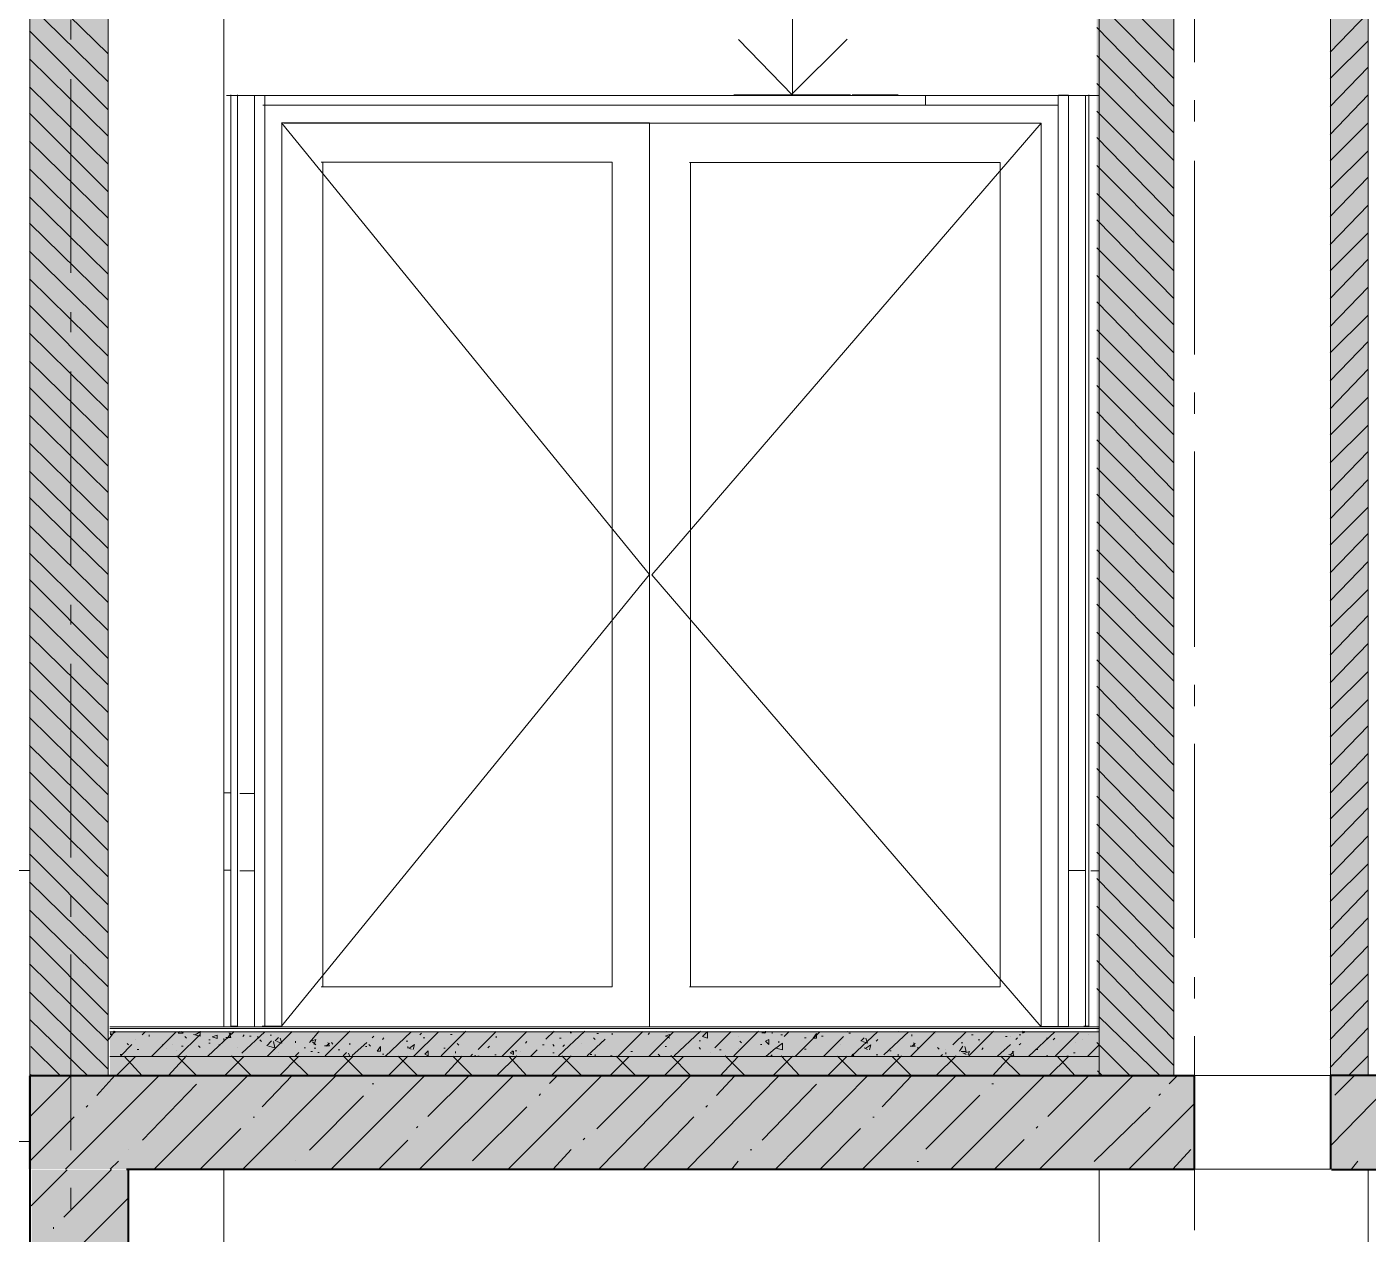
# Model space of a CAD drawing. Header units: millimetres. Extents: x -135211 to 49383, y -8033 to 228499.
# Drawn here: x -26356 to -22900, y 48117 to 51229 of the extents above; entities that cross this region are included whole.
import ezdxf

# ---------------------------------------------------------------- set-up
doc = ezdxf.new("R2010")
doc.units = ezdxf.units.MM
doc.layers.add('PDF _Геометрия', color=7, linetype='Continuous', true_color=0x1d1d1d)
doc.layers.add('PDF _Сплошная заливка', color=7, linetype='Continuous', true_color=0xffffff)

msp = doc.modelspace()

# ---------------------------------------------------------------- hatches: boundary and pattern name
at = {"layer": 'PDF _Сплошная заливка', "transparency": 33554559}
h = msp.add_hatch(color=256, dxfattribs=at)
h.paths.add_polyline_path([(-65546.2, 48285.5), (-65546.2, 48526.4), (-101294, 48526.4), (-101294, 48285.5)])
h.paths.add_polyline_path([(146.8, 48285.5), (146.8, 48526.4), (-22999.7, 48526.4), (-22999.7, 48285.5)])
h.paths.add_polyline_path([(-23351, 48285.5), (-23351, 48526.4), (-26352.2, 48526.4), (-26352.2, 48285.5)])
h.paths.add_polyline_path([(-26398.8, 48285.5), (-26398.8, 48526.4), (-44097.3, 48526.4), (-44097.3, 48285.5)])
h.paths.add_polyline_path([(-45350.3, 48285.5), (-45350.3, 48526.4), (-50899.8, 48526.4), (-50899.8, 48285.5)])
h.paths.add_polyline_path([(-50950.6, 48285.5), (-50950.6, 48526.4), (-65296.5, 48526.4), (-65296.5, 48285.5)])

# ---------------------------------------------------------------- linework, layer by layer
at = {"layer": 'PDF _Геометрия', "color": 7, "lineweight": 9}
for points in [[(-26348.6, 60933.4), (-26348.6, 45156.2)], [(-25848.5, 49254.9), (-25848.5, 51054), (-25848.5, 52535.5), (-25848.5, 48653.8)], [(-23599.3, 48526.5), (-23400.5, 48526.5), (-23400.5, 52535.2), (-23599.3, 52535.2)], [(-23348.5, 52534.9), (-22996.9, 52534.9), (-22996.9, 48526.1), (-23276.2, 48526.1)], [(-22997.9, 48526.3), (-22900.4, 48526.3), (-22900.4, 52535.1), (-22997.9, 52535.1)], [(-22900.4, 52124.5), (-22900.4, 52535.1), (-22900.4, 48653.3), (-22900.4, 48640.6), (-22900.4, 48577.1), (-22900.4, 48526.3)], [(-26142.3, 48525), (-23593.6, 48525), (-23593.6, 52534), (-23593.6, 48652), (-25841.7, 48652)], [(-25841.7, 51052.3), (-23593.6, 51052.3), (-23593.6, 52102.2), (-23894.2, 52102.2), (-23593.6, 52102.2), (-23593.6, 52203.8), (-23894.2, 52203.8), (-23593.6, 52203.8), (-23593.6, 52534)], [(-26349.8, 48526.2), (-26146.8, 48526.2), (-26146.8, 52124.4), (-26349.8, 52124.4)], [(-26348.6, 52124.1), (-26348.6, 48525.8)], [(-23347.9, 51137.9), (-23347.9, 51637.4)], [(-24383.2, 51052.8), (-24383.2, 51353.4), (-25183.1, 51353.4)], [(-26243.3, 51196.2), (-26243.3, 51247)], [(-26243.3, 50595), (-26243.3, 51094.6)], [(-25830.9, 48653.7), (-25830.9, 51053.8)], [(-25813.4, 51053.6), (-25813.4, 48653.5), (-25830.5, 48653.5)], [(-25769.5, 51052.3), (-25769.5, 48652)], [(-25768.9, 51052.1), (-25743.2, 51052.1), (-25743.2, 48651.8)], [(-24234.1, 51053.6), (-24534.9, 51053.6)], [(-24225.3, 51052.5), (-24381.8, 51052.5)], [(-24111.2, 51053.5), (-24229.7, 51053.5)], [(-24041, 51052), (-24041, 51026.6)], [(-23698.9, 51053.1), (-23698.9, 48652.9)], [(-23698.1, 51053), (-23672.5, 51053), (-23672.5, 48652.7), (-23698.1, 48652.7)], [(-23619.9, 51053.5), (-23619.9, 48653.3), (-23632.7, 48653.3)], [(-23628.7, 48652.3), (-23628.7, 51052.6)], [(-25743.2, 51026.7), (-25743.2, 48651.8), (-25768.9, 48651.8)], [(-25747.9, 51027.7), (-23698.9, 51027.7), (-23698.9, 48652.9), (-23745.2, 48652.9)], [(-23347.9, 50985.5), (-23347.9, 51040.5)], [(-25750.1, 48653.5), (-25699.3, 48653.5), (-25699.3, 50981.8), (-25699.3, 48653.5)], [(-25699.9, 48653.7), (-24751.7, 49817.8), (-25699.9, 50981.9), (-24751.7, 50981.9), (-24751.7, 48653.7), (-24751.7, 50981.9)], [(-25694.3, 50980.5), (-23742.7, 50980.5), (-24746, 49816.4), (-23742.7, 48652.2), (-23742.7, 50980.5), (-24746, 50980.5)], [(-23742.7, 50980.5), (-23742.7, 48652.2)], [(-25597.5, 48755.1), (-24848.3, 48755.1), (-24848.3, 50880.1), (-25597.5, 50880.1)], [(-25594, 50879.3), (-25594, 48754.2)], [(-24648.4, 50879.8), (-23848, 50879.8), (-23848, 48754.7), (-24648.4, 48754.7)], [(-24646.5, 48754.4), (-24646.5, 50879.4)], [(-23347.9, 50384.4), (-23347.9, 50883.9)], [(-26243.3, 50442.6), (-26243.3, 50493.4)], [(-26243.3, 49841.5), (-26243.3, 50341.1)], [(-23347.9, 50232), (-23347.9, 50287)], [(-23347.9, 49630.9), (-23347.9, 50134.6)], [(-26243.3, 49689.1), (-26243.3, 49739.9)], [(-26243.3, 49087.9), (-26243.3, 49587.5)], [(-23347.9, 49478.5), (-23347.9, 49533.5)], [(-23347.9, 48881.6), (-23347.9, 49381.1)], [(-25830.9, 49254.7), (-25848.1, 49254.7)], [(-25769.5, 49253.1), (-25807.8, 49253.1)], [(-26361.1, 49055), (-26348.6, 49055), (-26395.2, 49055)], [(-26243.3, 48935.6), (-26243.3, 48990.6)], [(-26243.3, 48334.4), (-26243.3, 48838.2)], [(-23347.9, 48725), (-23347.9, 48780)], [(-26146.8, 48653.2), (-26146.8, 48649), (-26146.8, 48640.5), (-26146.8, 48577), (-26146.8, 48526.2)], [(-23593.6, 48525), (-23593.6, 48575.8), (-23593.6, 48639.3), (-23593.6, 48647.8), (-23593.6, 48652), (-26142.3, 48652)], [(-23593.6, 48647.8), (-26142.3, 48647.8)], [(-23593.6, 48639.3), (-26142.3, 48639.3)], [(-24558.7, 48652), (-24744.7, 48652)], [(-23347.9, 48128.1), (-23347.9, 48627.6)], [(-23593.6, 48575.8), (-26142.3, 48575.8)], [(-23348.5, 48526.1), (-22996.9, 48526.1), (-22996.9, 48284.8), (-23348.5, 48284.8)], [(-23347.9, 48526), (-23347.9, 48284.7)], [(-23298.6, 48526.4), (-23277.7, 48526.4)], [(-26395.2, 48356.5), (-26348.6, 48356.5)], [(-25848.5, 45157.3), (-25848.5, 48285.5), (-25848.5, 45157.3), (-26102.7, 45157.3)], [(-23795.4, 48284.4), (-25844, 48284.4)], [(-23593.6, 45155.3), (-23593.6, 48283.7), (-23593.6, 45155.3), (-25841.7, 45155.3)], [(-22900.4, 47874.5), (-22900.4, 48285), (-22900.4, 45156.8), (-23598.8, 45156.8)], [(-26243.3, 48182), (-26243.3, 48237.1)]]:
    msp.add_lwpolyline(points, dxfattribs=at)
at = {"layer": 'PDF _Геометрия', "lineweight": 9}
for points in [[(-23400.5, 51168), (-23599.3, 51366.9)], [(-26146.8, 51159.2), (-26349.8, 51358.2)], [(-23400.5, 51096), (-23599.3, 51295)], [(-26146.8, 51087.3), (-26349.8, 51286.3)], [(-22997.9, 51163.6), (-22900.4, 51265.1)], [(-23400.5, 51024), (-23599.3, 51227.2)], [(-26146.8, 51015.3), (-26349.8, 51218.5)], [(-22997.9, 51095.8), (-22900.4, 51193.2)], [(-23400.5, 50956.3), (-23599.3, 51155.2)], [(-26146.8, 50947.6), (-26349.8, 51146.6)], [(-22997.9, 51023.9), (-22900.4, 51125.5)], [(-23400.5, 50884.3), (-23599.3, 51083.3)], [(-26146.8, 50875.6), (-26349.8, 51074.6)], [(-22997.9, 50952), (-22900.4, 51053.5)], [(-26146.8, 50803.6), (-26349.8, 51006.9)], [(-23400.5, 50812.4), (-23599.3, 51011.4)], [(-22997.9, 50884.2), (-22900.4, 50981.5)], [(-26146.8, 50735.9), (-26349.8, 50934.9)], [(-23400.5, 50740.4), (-23599.3, 50943.6)], [(-22997.9, 50812.2), (-22900.4, 50909.6)], [(-26146.8, 50664), (-26349.8, 50862.9)], [(-23400.5, 50672.7), (-23599.3, 50871.6)], [(-22997.9, 50740.3), (-22900.4, 50841.9)], [(-26146.8, 50592), (-26349.8, 50791)], [(-23400.5, 50600.7), (-23599.3, 50799.7)], [(-22997.9, 50668.3), (-22900.4, 50769.9)], [(-26146.8, 50524.3), (-26349.8, 50723.2)], [(-23400.5, 50528.7), (-23599.3, 50731.9)], [(-22997.9, 50600.6), (-22900.4, 50697.9)], [(-26146.8, 50452.3), (-26349.8, 50651.3)], [(-23400.5, 50461), (-23599.3, 50660)], [(-22997.9, 50528.6), (-22900.4, 50630.2)], [(-26146.8, 50380.3), (-26349.8, 50579.3)], [(-23400.5, 50389), (-23599.3, 50588)], [(-22997.9, 50456.7), (-22900.4, 50558.2)], [(-26146.8, 50308.4), (-26349.8, 50511.5)], [(-23400.5, 50317.1), (-23599.3, 50520.3)], [(-22997.9, 50388.9), (-22900.4, 50486.3)], [(-26146.8, 50240.7), (-26349.8, 50439.6)], [(-23400.5, 50249.4), (-23599.3, 50448.3)], [(-22997.9, 50317), (-22900.4, 50418.6)], [(-26146.8, 50168.7), (-26349.8, 50367.6)], [(-23400.5, 50177.4), (-23599.3, 50376.4)], [(-22997.9, 50245), (-22900.4, 50346.6)], [(-26146.8, 50096.7), (-26349.8, 50299.9)], [(-23400.5, 50105.4), (-23599.3, 50304.4)], [(-22997.9, 50177.2), (-22900.4, 50274.6)], [(-26146.8, 50029), (-26349.8, 50227.9)], [(-23400.5, 50033.5), (-23599.3, 50236.6)], [(-22997.9, 50105.3), (-22900.4, 50202.7)], [(-26146.8, 49957.1), (-26349.8, 50156)], [(-23400.5, 49965.8), (-23599.3, 50164.7)], [(-22997.9, 50033.4), (-22900.4, 50134.9)], [(-26146.8, 49885.1), (-26349.8, 50084)], [(-23400.5, 49893.8), (-23599.3, 50092.7)], [(-22997.9, 49961.4), (-22900.4, 50062.9)], [(-26146.8, 49817.4), (-26349.8, 50016.3)], [(-23400.5, 49821.8), (-23599.3, 50025)], [(-22997.9, 49893.6), (-22900.4, 49991)], [(-26146.8, 49745.4), (-26349.8, 49944.3)], [(-23400.5, 49754.1), (-23599.3, 49953)], [(-22997.9, 49821.7), (-22900.4, 49923.3)], [(-23400.5, 49682.2), (-23599.3, 49881.1)], [(-26146.8, 49673.4), (-26349.8, 49872.4)], [(-22997.9, 49749.7), (-22900.4, 49851.3)], [(-26146.8, 49601.5), (-26349.8, 49804.6)], [(-23400.5, 49610.1), (-23599.3, 49809.1)], [(-22997.9, 49682), (-22900.4, 49779.3)], [(-23400.5, 49542.4), (-23599.3, 49741.4)], [(-26146.8, 49533.7), (-26349.8, 49732.7)], [(-22997.9, 49610), (-22900.4, 49711.6)], [(-23400.5, 49470.5), (-23599.3, 49669.4)], [(-26146.8, 49461.8), (-26349.8, 49660.7)], [(-22997.9, 49538.1), (-22900.4, 49639.6)], [(-23400.5, 49398.5), (-23599.3, 49597.5)], [(-26146.8, 49389.8), (-26349.8, 49593)], [(-22997.9, 49470.3), (-22900.4, 49567.7)], [(-23400.5, 49326.5), (-23599.3, 49529.8)], [(-26146.8, 49322.1), (-26349.8, 49521)], [(-22997.9, 49398.4), (-22900.4, 49495.7)], [(-26146.8, 49250.1), (-26349.8, 49449.1)], [(-23400.5, 49258.8), (-23599.3, 49457.8)], [(-22997.9, 49326.4), (-22900.4, 49428)], [(-26146.8, 49178.1), (-26349.8, 49377.1)], [(-23400.5, 49186.9), (-23599.3, 49385.8)], [(-22997.9, 49254.4), (-22900.4, 49356)], [(-26146.8, 49106.2), (-26349.8, 49309.4)], [(-23400.5, 49114.9), (-23599.3, 49318.1)], [(-22997.9, 49186.7), (-22900.4, 49284.1)], [(-26146.8, 49038.4), (-26349.8, 49237.4)], [(-23400.5, 49047.2), (-23599.3, 49246.1)], [(-22997.9, 49114.8), (-22900.4, 49216.3)], [(-26146.8, 48966.5), (-26349.8, 49165.4)], [(-23400.5, 48975.2), (-23599.3, 49174.1)], [(-22997.9, 49042.8), (-22900.4, 49144.4)], [(-26146.8, 48894.5), (-26349.8, 49097.7)], [(-23400.5, 48903.3), (-23599.3, 49102.2)], [(-22997.9, 48975), (-22900.4, 49072.4)], [(-26146.8, 48826.8), (-26349.8, 49025.8)], [(-23400.5, 48831.2), (-23599.3, 49034.5)], [(-22997.9, 48903.1), (-22900.4, 49004.7)], [(-26146.8, 48754.8), (-26349.8, 48953.8)], [(-23400.5, 48763.5), (-23599.3, 48962.5)], [(-22997.9, 48831.1), (-22900.4, 48932.7)], [(-26146.8, 48682.8), (-26349.8, 48886.1)], [(-23400.5, 48691.6), (-23599.3, 48890.5)], [(-22997.9, 48759.1), (-22900.4, 48860.7)], [(-26146.8, 48615.1), (-26349.8, 48814.1)], [(-23400.5, 48619.6), (-23599.3, 48822.8)], [(-22997.9, 48691.4), (-22900.4, 48788.8)], [(-26146.8, 48543.1), (-26349.8, 48742.1)], [(-23400.5, 48551.9), (-23599.3, 48750.8)], [(-22997.9, 48619.5), (-22900.4, 48721)], [(-26199.5, 48525.6), (-26347.8, 48669.5)], [(-23435.6, 48524.6), (-23592.5, 48677)], [(-26146.3, 48619.2), (-26129.3, 48640.4), (-26129.3, 48636.1), (-26133.2, 48640.4)], [(-26142, 48632), (-26138, 48632), (-26142, 48636.2)], [(-26058.8, 48631.2), (-26050.3, 48639.6)], [(-26041.5, 48631.1), (-26041.5, 48626.9)], [(-26035.1, 48575.5), (-25971.3, 48639)], [(-25966.5, 48635.7), (-25962.6, 48639.9)], [(-25966.3, 48635.7), (-25953.8, 48635.7), (-25957.7, 48639.9)], [(-25965.2, 48577), (-25909.9, 48632.1)], [(-25927, 48632.1), (-25909.9, 48627.9), (-25909.9, 48640.6)], [(-25922.4, 48631), (-25909.9, 48639.4)], [(-25890, 48576.2), (-25822.2, 48639.8)], [(-25843.5, 48624), (-25830.9, 48624), (-25834.9, 48636.7)], [(-25839.5, 48622.9), (-25830.9, 48635.6)], [(-25802.5, 48584.1), (-25743.2, 48639)], [(-25799.8, 48626.8), (-25795.9, 48631.1)], [(-25736.3, 48576), (-25673, 48639.5)], [(-25729.6, 48630.5), (-25725.7, 48630.5)], [(-25627.9, 48611.4), (-25602.8, 48641.1)], [(-25587.3, 48576.9), (-25523.9, 48640.4)], [(-25444.9, 48639.6), (-25444.9, 48639.6)], [(-25433.4, 48575.5), (-25365.9, 48638.9)], [(-25359.3, 48575.9), (-25295.7, 48639.4)], [(-25343.6, 48631.3), (-25339.6, 48635.5)], [(-25289.1, 48577.4), (-25225.5, 48640.9)], [(-25264.6, 48631.7), (-25260.6, 48631.7)], [(-25193, 48593.7), (-25146.6, 48640.2)], [(-25131.3, 48576), (-25067.6, 48639.5)], [(-25018.7, 48619.9), (-24997.4, 48641)], [(-24986.2, 48576.8), (-24918.4, 48640.3)], [(-24957.5, 48639.6), (-24953.5, 48635.3), (-24953.5, 48639.6)], [(-24887.3, 48634.7), (-24883.4, 48634.7)], [(-24848.3, 48631.3), (-24848.3, 48635.5)], [(-24832.5, 48576.6), (-24769.3, 48640.1)], [(-24786.8, 48639.1), (-24786.8, 48639.1)], [(-24755.7, 48632.5), (-24751.7, 48636.8)], [(-24753.6, 48575.8), (-24690.3, 48639.4)], [(-24711.7, 48627.8), (-24699.1, 48632.1), (-24703.1, 48623.6)], [(-24707.9, 48640.6), (-24707.9, 48640.6)], [(-24688.1, 48577.4), (-24620.1, 48640.9)], [(-24583.2, 48597.9), (-24541.2, 48640.2)], [(-24534.3, 48577.1), (-24471, 48640.6)], [(-24462.1, 48636.3), (-24453.4, 48636.3), (-24453.4, 48640.5)], [(-24457.4, 48635.2), (-24453.4, 48639.4)], [(-24435.9, 48635.1), (-24435.9, 48639.3)], [(-24413.6, 48631.6), (-24409.6, 48631.6)], [(-24404.7, 48627.3), (-24392, 48640)], [(-24376.5, 48575.8), (-24313, 48639.2)], [(-24242.8, 48640.7), (-24242.8, 48640.7)], [(-24238.1, 48635.4), (-24234.1, 48635.4)], [(-24231.4, 48576.6), (-24163.9, 48640.1)], [(-24148.5, 48580.1), (-24084.9, 48639.4)], [(-24111.2, 48640.7), (-24111.2, 48640.7)], [(-24078.4, 48576.3), (-24014.7, 48639.8)], [(-24076.1, 48627.7), (-24076.1, 48631.9)], [(-24014.7, 48635.6), (-24014.7, 48635.6)], [(-23969.9, 48605.2), (-23935.8, 48639.1)], [(-23929.3, 48577.1), (-23865.6, 48640.6)], [(-23922.2, 48631.5), (-23918.2, 48631.5)], [(-23799.4, 48631.5), (-23795.4, 48631.5)], [(-23790.6, 48641), (-23786.6, 48636.8), (-23786.6, 48641)], [(-23790.6, 48635.7), (-23786.6, 48639.9)], [(-23775.5, 48575.7), (-23707.6, 48639.2)], [(-23705.4, 48577.3), (-23646.2, 48636.6)], [(-23619.9, 48631.1), (-23619.9, 48631.1)], [(-22997.9, 48547.5), (-22900.4, 48649.1)], [(-26269.6, 48525.2), (-26345.8, 48601.3)], [(-26115, 48576.4), (-26085.4, 48606.1)], [(-26098.1, 48609.3), (-26094.2, 48605.1)], [(-26076.6, 48619.8), (-26076.6, 48619.8)], [(-26006.4, 48606.5), (-26006.4, 48602.2)], [(-25997.7, 48596.8), (-25997.7, 48596.8)], [(-25980.1, 48606.3), (-25980.1, 48606.3)], [(-25957.7, 48601.8), (-25953.8, 48601.8)], [(-25949, 48627.1), (-25945, 48622.9)], [(-25913.9, 48602.5), (-25909.9, 48598.2)], [(-25887.5, 48618.1), (-25883.6, 48618.1)], [(-25887.5, 48609.6), (-25883.6, 48609.6)], [(-25861.2, 48605.1), (-25857.3, 48605.1)], [(-25848.5, 48622), (-25848.5, 48617.8)], [(-25813.4, 48597.4), (-25813.4, 48597.4)], [(-25782.3, 48627.8), (-25778.3, 48627.8)], [(-25760.8, 48627.6), (-25760.8, 48623.3)], [(-25755.9, 48618), (-25752, 48613.7)], [(-25738.2, 48603), (-25725.7, 48615.6)], [(-25734, 48601.8), (-25716.9, 48597.6), (-25720.8, 48614.5)], [(-25716.7, 48615.5), (-25708.1, 48624)], [(-25711.9, 48614.3), (-25699.3, 48610.1), (-25703.3, 48622.8)], [(-25664.2, 48615.1), (-25664.2, 48610.9)], [(-25641.9, 48597.9), (-25637.9, 48597.9)], [(-25624.1, 48614.6), (-25611.6, 48618.9), (-25615.6, 48606.2)], [(-25620.2, 48613.6), (-25611.6, 48605.1)], [(-25615.6, 48596.6), (-25611.6, 48596.6)], [(-25589, 48602.7), (-25576.5, 48602.7), (-25580.5, 48611.2)], [(-25585.1, 48601.7), (-25576.5, 48610.1)], [(-25571.7, 48611.1), (-25567.7, 48606.9)], [(-25523.9, 48605.4), (-25523.9, 48609.6)], [(-25518.3, 48577.6), (-25480, 48611.4)], [(-25483.9, 48600.8), (-25480, 48600.8)], [(-25475.2, 48606), (-25471.2, 48601.8)], [(-25466.4, 48623.9), (-25462.4, 48628.2)], [(-25440.1, 48619.5), (-25436.1, 48623.7)], [(-25378.7, 48614.7), (-25374.7, 48614.7)], [(-25374.7, 48600.9), (-25374.7, 48596.7)], [(-25374.5, 48598.8), (-25365.9, 48594.5)], [(-25369.7, 48597.6), (-25357.1, 48606), (-25361.1, 48593.3)], [(-25334.8, 48623.8), (-25330.8, 48623.8)], [(-25282.2, 48596.9), (-25278.2, 48596.9)], [(-25247.1, 48609.3), (-25243.1, 48605)], [(-25168.1, 48598), (-25164.1, 48602.2)], [(-25146.6, 48627.5), (-25146.6, 48623.3)], [(-25071.6, 48609.9), (-25067.6, 48614.1)], [(-25027.7, 48605.3), (-25023.7, 48605.3)], [(-25001.4, 48606.1), (-24997.4, 48601.8)], [(-24983.8, 48622.9), (-24979.9, 48622.9)], [(-24975.1, 48601.6), (-24971.1, 48605.9)], [(-24927.2, 48609.7), (-24927.2, 48609.7)], [(-24912.3, 48577.4), (-24865.8, 48619.8)], [(-24896.1, 48623.2), (-24892.1, 48618.9)], [(-24865.8, 48619.8), (-24865.8, 48619.8)], [(-24711.9, 48601.5), (-24707.9, 48601.5)], [(-24707.7, 48626.7), (-24699.1, 48622.5)], [(-24624.1, 48615.5), (-24620.1, 48615.5)], [(-24624.1, 48598.6), (-24620.1, 48594.3)], [(-24523.6, 48626.2), (-24523.6, 48626.2)], [(-24523.6, 48596.6), (-24523.6, 48596.6)], [(-24518.8, 48614.6), (-24514.8, 48610.4)], [(-24466.2, 48606.7), (-24462.2, 48606.7)], [(-24452.5, 48575.7), (-24427.1, 48596.9)], [(-24418.3, 48610.5), (-24418.3, 48614.8)], [(-24352.1, 48623.7), (-24348.1, 48623.7)], [(-24308.3, 48627.5), (-24304.3, 48627.5)], [(-24302.4, 48576.2), (-24251.6, 48627)], [(-24260.4, 48607.1), (-24260.4, 48607.1)], [(-24207.7, 48615), (-24199, 48623.4)], [(-24202.9, 48613.9), (-24190.2, 48609.6), (-24194.2, 48622.3)], [(-24198.9, 48597.9), (-24190.2, 48593.7)], [(-24194.1, 48596.8), (-24181.4, 48605.3), (-24185.4, 48592.6)], [(-24167.9, 48614.7), (-24163.9, 48618.9)], [(-24080.1, 48602.2), (-24067.4, 48602.2), (-24071.4, 48610.7)], [(-24076.1, 48601.1), (-24067.4, 48609.6)], [(-24062.6, 48597.9), (-24058.6, 48597.9)], [(-24010, 48598.5), (-24005.9, 48594.3)], [(-23953.2, 48589.5), (-23944.5, 48602.1)], [(-23948.5, 48610.7), (-23944.5, 48610.7)], [(-23948.5, 48588.3), (-23935.8, 48588.3), (-23939.8, 48601)], [(-23904.7, 48618.7), (-23900.7, 48618.7)], [(-23900.7, 48614.5), (-23900.7, 48614.5)], [(-23895.9, 48593.2), (-23891.9, 48597.4)], [(-23855.2, 48576.7), (-23821.7, 48606.4)], [(-23834.5, 48626.6), (-23830.5, 48626.6)], [(-23821.7, 48626.5), (-23821.7, 48626.5)], [(-23808.2, 48619), (-23804.1, 48623.2)], [(-23799.4, 48605.1), (-23795.4, 48609.3)], [(-23729.2, 48622.5), (-23725.2, 48622.5)], [(-23711.7, 48618.1), (-23707.6, 48622.3)], [(-23655, 48611.2), (-23655, 48611.2)], [(-23637.4, 48619.6), (-23637.4, 48619.6)], [(-23623.2, 48575.8), (-23593.6, 48605.4)], [(-23514.6, 48526.4), (-23599.4, 48611.1)], [(-26127.2, 48524.5), (-26076.6, 48575.3)], [(-26115.7, 48581), (-26111.7, 48581)], [(-26059.1, 48525.5), (-26105.7, 48576.2)], [(-26071.8, 48593.2), (-26067.8, 48593.2)], [(-26015.2, 48575.9), (-26015.2, 48575.9)], [(-26015.2, 48575.9), (-26015.2, 48575.9)], [(-25991.7, 48526.6), (-25945, 48577.3)], [(-25971.3, 48590.3), (-25971.3, 48590.3)], [(-25918.7, 48526.4), (-25969.4, 48577.1)], [(-25846.6, 48525.2), (-25795.9, 48576)], [(-25778.3, 48526.2), (-25829.1, 48576.9)], [(-25720.8, 48593.4), (-25716.9, 48593.4)], [(-25708.1, 48584.8), (-25708.1, 48584.8)], [(-25706.3, 48525.1), (-25655.5, 48575.9)], [(-25629.1, 48524.8), (-25680, 48575.6)], [(-25664, 48576.9), (-25655.5, 48585.4)], [(-25624.3, 48588.2), (-25620.4, 48588.2)], [(-25606.8, 48586), (-25602.8, 48586)], [(-25566, 48526), (-25515.1, 48576.7)], [(-25554.1, 48593), (-25550.2, 48593)], [(-25541.2, 48576.9), (-25532.6, 48585.4)], [(-25488.8, 48524.6), (-25539.6, 48575.4)], [(-25532.6, 48585.4), (-25532.6, 48585.4)], [(-25523.9, 48575.7), (-25527.8, 48584.3)], [(-25440.1, 48581.4), (-25436.1, 48581.4)], [(-25425.6, 48525.8), (-25374.7, 48576.6)], [(-25348.4, 48525.5), (-25399.3, 48576.3)], [(-25357.1, 48590.2), (-25357.1, 48590.2)], [(-25348.4, 48577.4), (-25348.4, 48577.4)], [(-25339.6, 48576.3), (-25339.6, 48576.3)], [(-25280.7, 48525.6), (-25234.3, 48576.4)], [(-25208, 48525.4), (-25259, 48576.2)], [(-25251.9, 48583.9), (-25251.9, 48588.2)], [(-25212, 48577.3), (-25208, 48581.5)], [(-25203.2, 48577.2), (-25199.2, 48577.2)], [(-25194.4, 48576), (-25190.4, 48576)], [(-25190.4, 48594), (-25190.4, 48594)], [(-25190.4, 48576), (-25190.4, 48576)], [(-25150.5, 48579.9), (-25146.6, 48579.9)], [(-25145, 48526.5), (-25093.9, 48577.3)], [(-25067.6, 48525.2), (-25114, 48576)], [(-25106.7, 48590.1), (-25102.7, 48585.8)], [(-25097.9, 48590), (-25093.9, 48590)], [(-25085.2, 48588.9), (-25085.2, 48588.9)], [(-25058.5, 48575.7), (-25041.3, 48592.7)], [(-25004, 48526.4), (-24953.5, 48577.2)], [(-25001.4, 48584.9), (-24997.4, 48584.9)], [(-24927.2, 48526.1), (-24977.7, 48576.9)], [(-24904.9, 48580.9), (-24900.9, 48580.9)], [(-24892.1, 48576.6), (-24892.1, 48580.8)], [(-24854.9, 48525), (-24804.4, 48575.8), (-24808.4, 48575.8)], [(-24852.2, 48577.3), (-24848.3, 48577.3)], [(-24848.3, 48577.3), (-24848.3, 48577.3)], [(-24786.8, 48525.9), (-24837.4, 48576.7)], [(-24799.6, 48588.4), (-24795.6, 48588.4)], [(-24729.4, 48581.5), (-24725.4, 48577.3)], [(-24714.6, 48524.8), (-24664, 48575.6)], [(-24646.5, 48526.8), (-24697.1, 48577.7)], [(-24685.5, 48575.8), (-24681.5, 48575.8)], [(-24593.8, 48584.6), (-24593.8, 48584.6)], [(-24571.5, 48592.8), (-24567.5, 48592.8)], [(-24570.3, 48524.7), (-24523.6, 48575.5)], [(-24506.1, 48526.7), (-24556.7, 48577.5)], [(-24439.9, 48575.7), (-24435.9, 48580)], [(-24434, 48525.6), (-24383.2, 48576.4)], [(-24365.7, 48526.5), (-24412.4, 48577.3)], [(-24352.1, 48594), (-24348.1, 48594)], [(-24293.6, 48525.4), (-24242.8, 48576.2)], [(-24216.5, 48525.2), (-24267.3, 48575.9)], [(-24225.3, 48577.1), (-24229.3, 48581.4)], [(-24229.3, 48576), (-24225.3, 48580.3)], [(-24167.9, 48579.7), (-24163.9, 48579.7)], [(-24153.3, 48526.3), (-24102.5, 48577.1)], [(-24132.8, 48590), (-24128.8, 48590)], [(-24076.1, 48525), (-24127, 48575.8)], [(-24111.2, 48581.4), (-24111.2, 48577.2)], [(-24013, 48526.1), (-23962.1, 48576.9)], [(-24001.2, 48576.2), (-23997.2, 48580.4)], [(-23988.4, 48594.1), (-23988.4, 48594.1)], [(-23988.4, 48581.4), (-23988.4, 48585.6)], [(-23935.8, 48525.9), (-23986.7, 48576.7)], [(-23944.5, 48585.1), (-23935.8, 48580.9)], [(-23939.7, 48584), (-23927, 48588.2), (-23931, 48579.8)], [(-23868, 48525.9), (-23821.7, 48576.7)], [(-23856.8, 48576), (-23856.8, 48576)], [(-23795.4, 48525.7), (-23846.4, 48576.5)], [(-23825.7, 48580.9), (-23812.9, 48576.7), (-23816.9, 48589.3)], [(-23821.6, 48579.8), (-23812.9, 48588.3)], [(-23755.5, 48593.1), (-23751.5, 48593.1)], [(-23729.2, 48577), (-23725.2, 48577)], [(-23723.6, 48524.7), (-23672.5, 48575.5)], [(-23655, 48525.6), (-23701.4, 48576.4)], [(-23685.3, 48575.5), (-23681.3, 48575.5)], [(-23681.3, 48575.5), (-23681.3, 48575.5)], [(-23659, 48584.8), (-23655, 48584.8)], [(-22951.2, 48526.3), (-22900.4, 48577.1)], [(-26349, 48420.2), (-26243.3, 48526)], [(-26339.8, 48525.8), (-26348.4, 48530)], [(-26256.6, 48284.9), (-26015.2, 48526.1)], [(-26175.9, 48475.2), (-26129.3, 48526.1)], [(-26028.3, 48284.9), (-25787.1, 48526.3)], [(-25800, 48285.1), (-25559, 48526.4)], [(-25749.5, 48445.8), (-25673, 48526.3)], [(-25572.4, 48285.2), (-25330.8, 48526.5)], [(-25344.1, 48285.3), (-25102.7, 48526.6)], [(-25322.8, 48420.7), (-25216.8, 48526.5)], [(-25115.8, 48285.4), (-24874.6, 48526.7)], [(-25009.9, 48505.5), (-24988.6, 48526.6)], [(-24883.6, 48284.5), (-24646.5, 48525.8)], [(-24655.3, 48284.6), (-24418.3, 48525.9)], [(-24579.1, 48475), (-24532.4, 48525.8)], [(-24427, 48284.7), (-24190.2, 48526)], [(-24203.4, 48284.8), (-23962.1, 48526.1)], [(-24152.5, 48445.6), (-24076.1, 48526.1)], [(-23975.1, 48284.9), (-23734, 48526.3)], [(-23747.4, 48285.1), (-23505.8, 48526.4)], [(-23725.4, 48420.5), (-23619.9, 48526.3)], [(-23584.8, 48526), (-23597.6, 48538.7)], [(-23412.6, 48505.2), (-23391.8, 48526.4)], [(-22994.8, 48347.8), (-22821.5, 48525.7)], [(-22986.3, 48475.8), (-22935.5, 48526.7)], [(-26058.2, 48360.2), (-25918.7, 48504.1)], [(-25466.4, 48505.4), (-25462.4, 48505.4)], [(-24887.5, 48389.1), (-24751.7, 48524.5)], [(-24461.4, 48359.9), (-24321.8, 48503.8)], [(-23869.6, 48505.2), (-23865.6, 48505.2)], [(-25628.2, 48334.2), (-25488.8, 48473.9)], [(-25036.5, 48475.2), (-25032.5, 48479.4)], [(-24040.1, 48336.2), (-23900.7, 48475.8)], [(-23439.7, 48474.9), (-23435.6, 48479.2)], [(-26203.4, 48445.2), (-26199.5, 48449.4)], [(-25207.6, 48306.2), (-25067.6, 48445.8)], [(-24606.6, 48445), (-24602.6, 48449.2)], [(-23606, 48304.7), (-23462, 48444.5)], [(-23517.1, 48284.7), (-23347.9, 48454)], [(-26348.7, 48305.8), (-26234.6, 48420.1)], [(-25910.7, 48284), (-25804.6, 48389.8)], [(-25773.5, 48419.2), (-25769.5, 48419.2)], [(-25352.3, 48391.2), (-25348.4, 48395.4)], [(-24768.9, 48284.4), (-24637.7, 48419.8)], [(-24313.4, 48283.8), (-24207.8, 48389.6)], [(-24176.7, 48418.9), (-24172.7, 48418.9)], [(-23755.5, 48390.9), (-23751.5, 48395.2)], [(-25450.8, 48283.4), (-25374.7, 48359.6)], [(-24922.4, 48360.9), (-24918.4, 48365.2)], [(-23863.1, 48285.4), (-23786.6, 48361.6)], [(-26094.2, 48336.3), (-26094.2, 48336.3)], [(-25000, 48285.1), (-24953.5, 48335.9)], [(-24492.5, 48334.9), (-24488.5, 48334.9)], [(-23403.2, 48284.8), (-23356.7, 48335.6)], [(-26345.3, 48190.5), (-26252.1, 48283.7)], [(-26260.9, 48161), (-26138, 48283.8)], [(-26141.5, 48284.7), (-26120.5, 48305.8)], [(-25664.2, 48306.1), (-25664.2, 48306.1)], [(-24540.3, 48284.5), (-24523.6, 48305.6)], [(-24062.6, 48304.7), (-24058.6, 48304.7)], [(-22943.7, 48284.2), (-22926.7, 48305.4)], [(-26343.9, 47961.6), (-26094.2, 48211.4)], [(-26287.2, 48131.6), (-26287.2, 48135.9)]]:
    msp.add_lwpolyline(points, dxfattribs=at)
at = {"layer": 'PDF _Геометрия', "color": 7, "lineweight": 18}
for points in [[(-24383.2, 51052.8), (-24522.8, 51196.8)], [(-24386.6, 51053.6), (-24242.8, 51197.5)]]:
    msp.add_lwpolyline(points, dxfattribs=at)
at = {"layer": 'PDF _Геометрия', "color": 171, "lineweight": 9, "true_color": 0x8080ff}
for points in [[(-25597.5, 50880.1), (-24848.3, 50880.1), (-24848.3, 48755.1), (-25597.5, 48755.1)], [(-25594, 48754.2), (-25594, 50879.3)], [(-24648.4, 50879.8), (-23848, 50879.8), (-23848, 48754.7), (-24648.4, 48754.7)], [(-24646.5, 48754.4), (-24646.5, 50879.4)]]:
    msp.add_lwpolyline(points, dxfattribs=at)
at = {"layer": 'PDF _Геометрия', "color": 7, "lineweight": 9}
for points in [[(-25830.9, 49055.8), (-25848.1, 49055.8)], [(-25769.5, 49054.2), (-25807.8, 49054.2)], [(-23628.7, 49054.5), (-23671, 49054.5)], [(-23593.6, 49054.2), (-23614.4, 49054.2)], [(-23172.4, 48526.6), (-23350, 48526.6)], [(-23348.5, 48284.8), (-22996.9, 48284.8)]]:
    msp.add_lwpolyline(points, close=True, dxfattribs=at)
at = {"layer": 'PDF _Геометрия', "lineweight": 9}
for points in [[(-25866, 48630.6), (-25866, 48622.2), (-25878.6, 48626.4)], [(-24602.6, 48622.7), (-24615.2, 48627), (-24602.6, 48639.6)], [(-24321.8, 48635.1), (-24321.8, 48622.4), (-24330.5, 48622.4)], [(-25444.9, 48601.5), (-25444.9, 48588.8), (-25453.5, 48588.8)], [(-24444.6, 48619.3), (-24444.6, 48606.6), (-24453.3, 48615)], [(-24409.6, 48592.4), (-24426.2, 48596.7), (-24409.6, 48609.4)], [(-25322.1, 48589.9), (-25322.1, 48577.2), (-25330.7, 48581.4)], [(-25102.7, 48589), (-25102.7, 48580.5), (-25111.3, 48584.8)], [(-23672.5, 48576.5), (-23676.6, 48576.5)]]:
    msp.add_lwpolyline(points, close=True, dxfattribs=at)
at = {"layer": 'PDF _Геометрия', "color": 7, "lineweight": 40}
for points in [[(-26099.8, 48284.7), (-23347.9, 48284.7), (-23347.9, 48526), (-26349.2, 48526)], [(-26348.6, 48525.8), (-26348.6, 48284.6), (-26348.6, 45156.2), (-26348.6, 44555.1)], [(149, 45156.8), (149, 48285.1), (149, 48526.4), (-22997.8, 48526.4)], [(-22996.9, 48526.1), (-22996.9, 48284.8)], [(-22994.2, 48284.2), (-96.7, 48284.2), (-96.7, 45155.8), (-26097.4, 45155.8)], [(-26094.2, 45154.9), (-26094.2, 48283.4)]]:
    msp.add_lwpolyline(points, dxfattribs=at)
at = {"layer": 'PDF _Сплошная заливка', "lineweight": 5, "transparency": 33554559}
for points in [[(-23599.3, 52535.2), (-23400.5, 52535.2), (-23599.3, 48526.5), (-23400.5, 48526.5)], [(-22997.9, 52535.1), (-22900.4, 52535.1), (-22997.9, 48526.3), (-22900.4, 48526.3)], [(-26349.8, 52124.4), (-26146.8, 52124.4), (-26349.8, 48526.2), (-26146.8, 48526.2)], [(-26142.3, 48639.3), (-23593.6, 48639.3), (-26142.3, 48575.8), (-23593.6, 48575.8)], [(-26142.3, 48575.8), (-23593.6, 48575.8), (-26142.3, 48525), (-23593.6, 48525)], [(-26343.9, 48283.4), (-26094.2, 48283.4), (-26343.9, 45154.9), (-26094.2, 45154.9)]]:
    msp.add_solid(points, dxfattribs=at)

doc.saveas('drawing.dxf')
